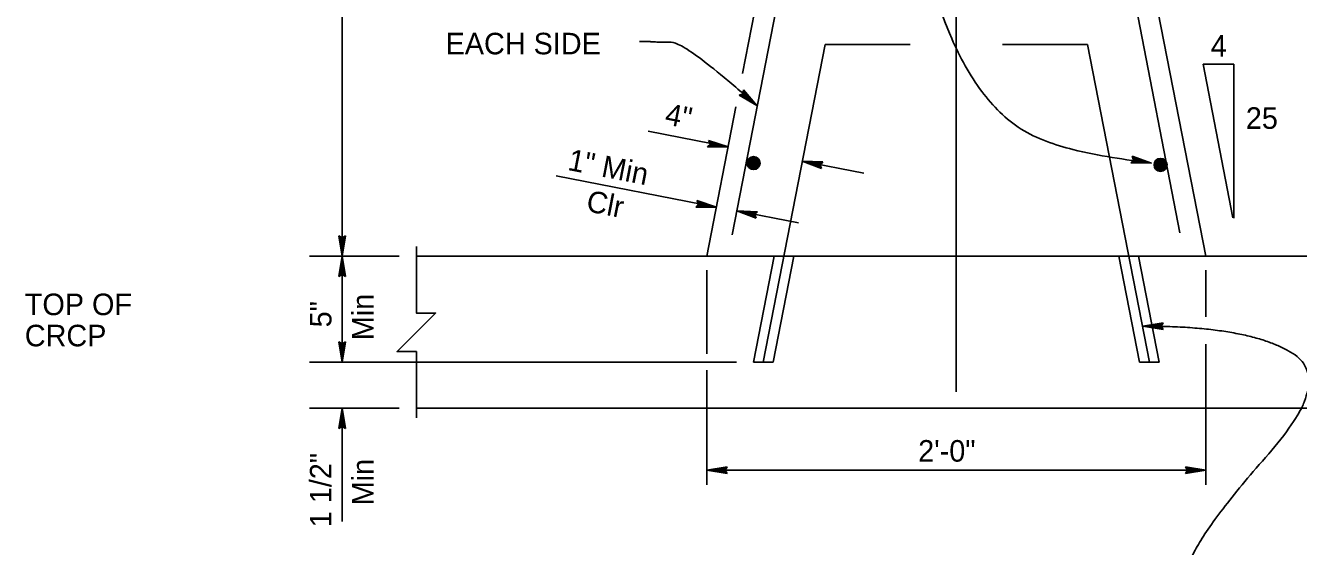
# Model space of a CAD drawing. Extents: x -894 to 866, y -476 to 714.
# Drawn here: x 193.3 to 607, y -205 to -35.8 of the extents above; entities that cross this region are included whole.
import ezdxf

# ---------------------------------------------------------------- set-up
doc = ezdxf.new("R2010")
doc.units = 0
for name, color, linetype in [('12 Coord Grid', 7, 'Continuous'), ('201 Center and Station Line', 7, 'Continuous'), ('212 Leaders and Dim Lines', 7, 'Continuous'), ('214 Text and Titles', 7, 'Continuous'), ('216 Rebar', 7, 'Continuous'), ('217 Rebar', 7, 'Continuous'), ('240 Concrete', 7, 'Continuous'), ('60 Nongeo Data', 7, 'Continuous')]:
    doc.layers.add(name, color=color, linetype=linetype)

msp = doc.modelspace()

# ---------------------------------------------------------------- linework, layer by layer
at = {"layer": '12 Coord Grid'}
for p, q in [((426.57, -57.35), (426.47, -57.99)), ((431.01, -61.79), (426.52, -57.67)), ((426.57, -57.35), (426.66, -56.71)), ((431.01, -61.79), (426.57, -57.35)), ((426.62, -57.03), (431.01, -61.79)), ((426.66, -56.71), (431.01, -61.79)), ((425.86, -58.19), (425.25, -58.4)), ((431.01, -61.79), (425.25, -58.4)), ((431.01, -61.79), (425.55, -58.3)), ((426.47, -57.99), (425.86, -58.19)), ((425.86, -58.19), (431.01, -61.79)), ((426.17, -58.09), (431.01, -61.79)), ((426.47, -57.99), (431.01, -61.79)), ((415.56, -73.71), (415.31, -73.12)), ((415.31, -73.12), (421.66, -75.21)), ((415.81, -74.31), (415.39, -74.8)), ((415.44, -73.41), (421.66, -75.21)), ((421.66, -75.21), (415.56, -73.71)), ((415.56, -73.71), (415.81, -74.31)), ((421.66, -75.21), (415.69, -74.01)), ((415.81, -74.31), (421.66, -75.21)), ((415.39, -74.8), (414.97, -75.29)), ((421.66, -75.21), (414.97, -75.29)), ((421.66, -75.21), (415.18, -75.05)), ((415.39, -74.8), (421.66, -75.21)), ((415.6, -74.55), (421.66, -75.21)), ((553.16, -78.89), (552.92, -78.29)), ((552.92, -78.29), (559.23, -80.5)), ((553.04, -78.59), (559.23, -80.5)), ((451.56, -81.07), (445.75, -79.9)), ((452, -82.29), (445.75, -79.9)), ((445.75, -79.9), (452.44, -80.13)), ((452, -80.6), (445.75, -79.9)), ((445.75, -79.9), (451.78, -81.68)), ((451.89, -81.98), (445.75, -79.9)), ((445.75, -79.9), (451.67, -81.37)), ((451.78, -80.83), (445.75, -79.9)), ((445.75, -79.9), (452.22, -80.36)), ((451.56, -81.07), (452, -80.6)), ((451.78, -81.68), (451.56, -81.07)), ((451.78, -81.68), (452, -82.29)), ((452, -80.6), (452.44, -80.13)), ((552.97, -79.97), (552.54, -80.46)), ((559.23, -80.5), (552.54, -80.46)), ((559.23, -80.5), (552.75, -80.22)), ((553.4, -79.49), (552.97, -79.97)), ((552.97, -79.97), (559.23, -80.5)), ((559.23, -80.5), (553.16, -78.89)), ((553.16, -78.89), (553.4, -79.49)), ((553.18, -79.73), (559.23, -80.5)), ((559.23, -80.5), (553.28, -79.19)), ((553.4, -79.49), (559.23, -80.5)), ((411.59, -94.34), (411.17, -94.84)), ((417.86, -94.76), (411.17, -94.84)), ((417.86, -94.76), (411.38, -94.59)), ((411.76, -93.26), (411.51, -92.66)), ((411.51, -92.66), (417.86, -94.76)), ((412.01, -93.85), (411.59, -94.34)), ((411.59, -94.34), (417.86, -94.76)), ((411.64, -92.96), (417.86, -94.76)), ((417.86, -94.76), (411.76, -93.26)), ((411.76, -93.26), (412.01, -93.85)), ((411.8, -94.1), (417.86, -94.76)), ((417.86, -94.76), (411.89, -93.55)), ((412.01, -93.85), (417.86, -94.76)), ((430.3, -97.22), (424.49, -96.05)), ((430.74, -98.43), (424.49, -96.05)), ((424.49, -96.05), (431.18, -96.27)), ((430.74, -96.75), (424.49, -96.05)), ((424.49, -96.05), (430.52, -97.83)), ((430.63, -98.13), (424.49, -96.05)), ((424.49, -96.05), (430.41, -97.52)), ((430.52, -96.98), (424.49, -96.05)), ((424.49, -96.05), (430.96, -96.51)), ((430.3, -97.22), (430.74, -96.75)), ((430.52, -97.83), (430.3, -97.22)), ((430.52, -97.83), (430.74, -98.43)), ((430.74, -96.75), (431.18, -96.27)), ((295.64, -104.49), (295.09, -104.15)), ((296.19, -110.75), (295.09, -104.15)), ((296.19, -110.75), (295.36, -104.32)), ((295.64, -104.49), (296.19, -110.75)), ((296.19, -104.83), (295.64, -104.49)), ((295.91, -104.66), (296.19, -110.75)), ((297.29, -104.15), (296.19, -110.75)), ((297.01, -104.32), (296.19, -110.75)), ((296.19, -110.75), (296.74, -104.49)), ((296.74, -104.49), (296.19, -104.83)), ((296.19, -110.75), (296.46, -104.66)), ((296.19, -104.83), (296.19, -110.75)), ((296.74, -104.49), (297.29, -104.15)), ((295.09, -117.34), (296.19, -110.75)), ((295.36, -117.17), (296.19, -110.75)), ((296.19, -110.75), (295.64, -117)), ((296.19, -110.75), (295.91, -116.83)), ((296.19, -116.66), (296.19, -110.75)), ((296.19, -110.75), (297.29, -117.34)), ((296.74, -117), (296.19, -110.75)), ((296.46, -116.83), (296.19, -110.75)), ((296.19, -110.75), (297.02, -117.17)), ((295.64, -117), (295.09, -117.34)), ((295.64, -117), (296.19, -116.66)), ((296.19, -116.66), (296.74, -117)), ((296.74, -117), (297.29, -117.34)), ((556.45, -133.43), (563.05, -132.32)), ((562.71, -132.87), (563.05, -132.32)), ((556.45, -133.43), (562.88, -132.6)), ((562.71, -132.87), (556.45, -133.43)), ((562.54, -133.15), (556.45, -133.43)), ((562.37, -133.43), (556.45, -133.43)), ((563.05, -134.53), (556.45, -133.43)), ((556.45, -133.43), (562.71, -133.98)), ((562.88, -134.25), (556.45, -133.43)), ((556.45, -133.43), (562.54, -133.7)), ((562.37, -133.43), (562.71, -132.87)), ((562.71, -133.98), (562.37, -133.43)), ((562.71, -133.98), (563.05, -134.53)), ((295.64, -138.86), (295.09, -138.52)), ((296.19, -145.12), (295.09, -138.52)), ((296.19, -145.12), (295.36, -138.69)), ((295.64, -138.86), (296.19, -145.12)), ((296.19, -139.2), (295.64, -138.86)), ((295.91, -139.03), (296.19, -145.12)), ((297.29, -138.52), (296.19, -145.12)), ((297.01, -138.69), (296.19, -145.12)), ((296.19, -145.12), (296.74, -138.86)), ((296.74, -138.86), (296.19, -139.2)), ((296.19, -145.12), (296.46, -139.03)), ((296.19, -139.2), (296.19, -145.12)), ((296.74, -138.86), (297.29, -138.52)), ((295.09, -166.72), (296.19, -160.12)), ((295.36, -166.55), (296.19, -160.12)), ((296.19, -160.12), (295.64, -166.38)), ((296.19, -160.12), (295.91, -166.21)), ((296.19, -166.04), (296.19, -160.12)), ((296.19, -160.12), (297.29, -166.72)), ((296.74, -166.38), (296.19, -160.12)), ((296.46, -166.21), (296.19, -160.12)), ((296.19, -160.12), (297.02, -166.55)), ((295.64, -166.38), (295.09, -166.72)), ((295.64, -166.38), (296.19, -166.04)), ((296.19, -166.04), (296.74, -166.38)), ((296.74, -166.38), (297.29, -166.72)), ((414.76, -180.25), (421.35, -179.15)), ((414.76, -180.25), (421.18, -179.42)), ((421.01, -179.7), (414.76, -180.25)), ((420.84, -179.97), (414.76, -180.25)), ((420.67, -180.25), (414.76, -180.25)), ((421.35, -181.35), (414.76, -180.25)), ((414.76, -180.25), (421.01, -180.8)), ((421.18, -181.08), (414.76, -180.25)), ((414.76, -180.25), (420.84, -180.52)), ((420.67, -180.25), (421.01, -179.7)), ((421.01, -180.8), (420.67, -180.25)), ((421.01, -179.7), (421.35, -179.15)), ((421.01, -180.8), (421.35, -181.35)), ((570.59, -179.7), (570.25, -179.15)), ((570.25, -179.15), (576.84, -180.25)), ((576.84, -180.25), (570.25, -181.35)), ((570.59, -180.8), (570.25, -181.35)), ((570.42, -179.42), (576.84, -180.25)), ((576.84, -180.25), (570.42, -181.08)), ((576.84, -180.25), (570.59, -179.7)), ((570.59, -179.7), (570.92, -180.25)), ((570.59, -180.8), (576.84, -180.25)), ((570.92, -180.25), (570.59, -180.8)), ((576.84, -180.25), (570.75, -179.97)), ((570.75, -180.52), (576.84, -180.25)), ((570.92, -180.25), (576.84, -180.25))]:
    msp.add_line(p, q, dxfattribs=at)
at = {"layer": '201 Center and Station Line'}
msp.add_line((495.8, 173.34), (495.8, -154.73), dxfattribs=at)
at = {"layer": '212 Leaders and Dim Lines'}
for p, q in [((296.19, 177.25), (296.19, -110.75)), ((395.61, -70.15), (421.66, -75.21)), ((465.78, -83.79), (445.75, -79.9)), ((365.76, -84.63), (417.86, -94.76)), ((444.52, -99.94), (424.49, -96.05)), ((314.74, -110.75), (285.57, -110.75)), ((296.19, -145.12), (296.19, -110.75)), ((414.76, -115.23), (414.76, -142.43)), ((576.84, -115.23), (576.84, -130.39)), ((576.84, -139.35), (576.84, -184.95)), ((424.32, -145.12), (285.57, -145.12)), ((414.76, -147.79), (414.76, -184.95)), ((314.74, -160.12), (285.57, -160.12)), ((296.19, -196.83), (296.19, -160.12)), ((414.76, -180.25), (576.84, -180.25))]:
    msp.add_line(p, q, dxfattribs=at)
msp.add_spline([(508.3, 65.63), (503.82, 63.23), (484.75, 22.52), (494.32, -40.07), (504.11, -57.27), (516.86, -69.43), (533.71, -76.09), (559.23, -80.5)], degree=3, dxfattribs=at)
for points in [[(431.01, -61.79), (407.63, -41.27), (398.89, -41.27), (394.02, -40.86), (392.8, -41.06)], [(556.45, -133.43), (590.34, -133.43), (618.85, -150.46), (576.79, -198.14), (567.91, -218.7), (576.32, -224.31), (609.5, -224.31)]]:
    msp.add_open_spline(points, degree=2, dxfattribs=at)
at = {"layer": '216 Rebar'}
for centre, radius in [((429.9, -80.47), 2.11), ((429.9, -80.47), 1.94), ((429.9, -80.47), 1.77), ((429.9, -80.47), 1.6), ((429.9, -80.47), 1.43), ((429.9, -80.47), 1.27), ((429.9, -80.47), 1.1), ((429.9, -80.47), 0.928), ((429.9, -80.47), 0.76), ((429.9, -80.47), 0.591), ((429.9, -80.47), 0.422), ((429.9, -80.47), 0.253), ((429.9, -80.47), 0.0844), ((562.16, -81.09), 2.11), ((562.16, -81.09), 1.94), ((562.16, -81.09), 1.77), ((562.16, -81.09), 1.6), ((562.16, -81.09), 1.43), ((562.16, -81.09), 1.27), ((562.16, -81.09), 1.1), ((562.16, -81.09), 0.928), ((562.16, -81.09), 0.76), ((562.16, -81.09), 0.591), ((562.16, -81.09), 0.422), ((562.16, -81.09), 0.253), ((562.16, -81.09), 0.0844)]:
    msp.add_circle(centre, radius, dxfattribs=at)
at = {"layer": '217 Rebar'}
for p, q in [((476.47, 171.25), (422.99, -103.77)), ((524.66, 122.25), (568.49, -103.17)), ((453.13, -41.95), (433.07, -145.12)), ((453.13, -41.95), (480.81, -41.95)), ((510.79, -41.95), (538.47, -41.95)), ((538.47, -41.95), (558.53, -145.12))]:
    msp.add_line(p, q, dxfattribs=at)
at = {"layer": '240 Concrete'}
for p, q in [((469.88, 172.75), (426.29, -51.45)), ((521.72, 172.75), (576.84, -110.75)), ((424.19, -62.24), (414.76, -110.75)), ((668.46, -110.74), (320.31, -110.74)), ((436.57, -110.74), (429.89, -145.12)), ((442.94, -110.74), (436.26, -145.12)), ((548.66, -110.74), (555.34, -145.12)), ((555.03, -110.74), (561.71, -145.12)), ((436.26, -145.12), (429.89, -145.12)), ((561.71, -145.12), (555.34, -145.12)), ((668.46, -160.12), (320.31, -160.12))]:
    msp.add_line(p, q, dxfattribs=at)
msp.add_lwpolyline([(320.31, -163.25), (320.31, -141.68), (314.06, -141.68), (326.56, -129.18), (320.31, -129.18), (320.31, -107.62)], dxfattribs=at)
at = {"layer": '60 Nongeo Data'}
for p, q in [((575.98, -48.39), (585.98, -48.39)), ((575.98, -48.39), (585.68, -98.24)), ((585.98, -48.39), (585.98, -98.34))]:
    msp.add_line(p, q, dxfattribs=at)

# ---------------------------------------------------------------- texts
at = {"layer": '212 Leaders and Dim Lines'}
for s, p in [('4', (578.49, -45.88)), ('25', (589.89, -69.37)), ('TOP OF', (193.06, -129.87)), ('CRCP', (193.06, -140)), ('2\'-0"', (483.4, -177.45))]:
    msp.add_text(s, height=7, dxfattribs=at).set_placement(p)
for s, rotation, p in [('4"', 348.9966, (400.76, -67.85)), ('1" Min', 348.9966, (369.21, -82.69)), ('Clr', 348.9966, (375.19, -96.07)), ('Min', 90, (306.41, -138.01)), ('5"', 90, (292.72, -133.84)), (' 1 1/2"', 90, (292.72, -201.36)), ('Min', 90, (306.41, -191.64))]:
    msp.add_text(s, height=7, rotation=rotation, dxfattribs=at).set_placement(p)
at = {"layer": '214 Text and Titles'}
msp.add_text('EACH SIDE', height=7, dxfattribs=at).set_placement((329.81, -45.18))

doc.saveas('drawing.dxf')
